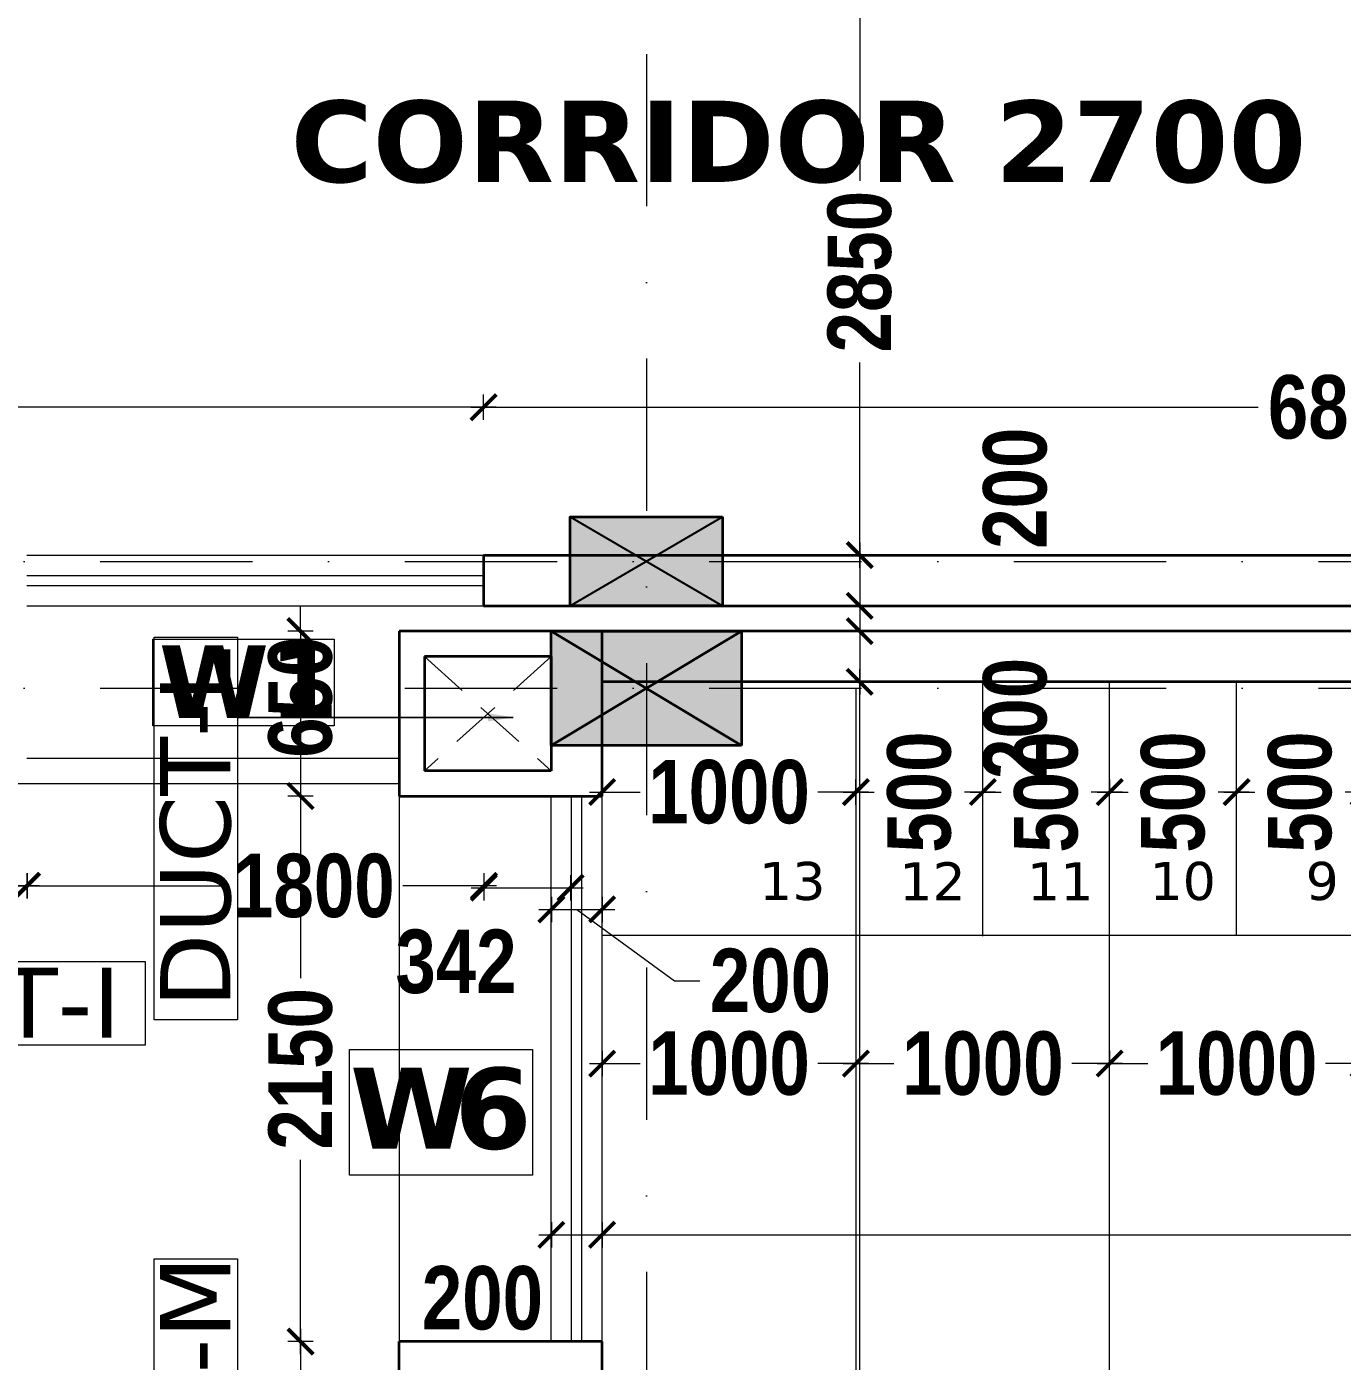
# Model space of a CAD drawing. Header units: millimetres. Extents: x -3092155 to 4513934, y -12317808 to 1850003.
# Drawn here: x -440957 to -435773, y -5687854 to -5682594 of the extents above; entities that cross this region are included whole.
import ezdxf

# ---------------------------------------------------------------- set-up
doc = ezdxf.new("R2010")
doc.units = ezdxf.units.MM
doc.header["$LTSCALE"] = 2
doc.header["$MEASUREMENT"] = 0
doc.header["$PDMODE"] = 34
doc.header["$PDSIZE"] = 500
doc.linetypes.add('DASHDOT', pattern=[1, 0.5, -0.25, 0, -0.25])
doc.linetypes.add('DASHED2', pattern=[0.375, 0.25, -0.125])
for name, color, linetype, lineweight in [('coloumn', 10, 'Continuous', 35), ('cornice', 12, 'Continuous', 25), ('D DIM', 250, 'Continuous', 9), ('DUCT', 37, 'Continuous', 35), ('expen. jt.', 130, 'Continuous', 35), ('glass', 5, 'Continuous', 15), ('GRID', 251, 'DASHDOT', 5), ('SILL', 74, 'Continuous', 9), ('Step', 251, 'Continuous', 9), ('TEXT', 7, 'Continuous', 13), ('VENTI', 162, 'Continuous', 5), ('W1', 162, 'Continuous', 5), ('W2', 162, 'Continuous', 5), ('W6', 162, 'Continuous', 5), ('WAll', 250, 'Continuous', 35)]:
    doc.layers.add(name, color=color, linetype=linetype, lineweight=lineweight)
doc.layers.add('DOT', color=7, linetype='DASHED2', lineweight=0, true_color=0x89067c)
doc.layers.add('duct text', color=7, linetype='Continuous', lineweight=5, true_color=0x30182a)
doc.styles.add('door', font='arial.ttf', dxfattribs={"height": 70})
doc.styles.add('INNER DIM', font='ARIALNB.TTF', dxfattribs={"height": 250})
doc.styles.add('style2', font='verdana.ttf')
doc.dimstyles.new('DOOR', dxfattribs={"dimtxt": 100, "dimasz": 100, "dimexe": 25, "dimexo": 50, "dimgap": 25, "dimtad": 0, "dimtih": 1, "dimtoh": 1, "dimdec": 0, "dimzin": 3, "dimdsep": 46, "dimtxsty": 'door', "dimblk": 'OBLIQUE', "dimcen": 200, "dimclrd": 256, "dimclre": 256, "dimclrt": 256, "dimadec": 0, "dimazin": 0, "dimtfac": 1, "dimtdec": 0, "dimtofl": 0, "dimtmove": 2, "dimatfit": 3, "dimfxl": 300, "dimfxlon": 1, "dimfrac": 1, "dimtolj": 1, "dimtzin": 0, "dimlwd": -1, "dimlwe": -1, "dimarcsym": 0})
doc.dimstyles.new('external final', dxfattribs={"dimscale": 0, "dimtxt": 250, "dimasz": 100, "dimexe": 50, "dimexo": 50, "dimgap": 50, "dimtad": 0, "dimdec": 0, "dimzin": 0, "dimdsep": 46, "dimtxsty": 'INNER DIM', "dimblk": 'ARCHTICK', "dimcen": 100, "dimdle": 50, "dimclrd": 256, "dimclre": 256, "dimclrt": 256, "dimadec": 0, "dimazin": 0, "dimtfac": 1, "dimtdec": 0, "dimtix": 1, "dimtmove": 1, "dimatfit": 3, "dimfxl": 50, "dimfxlon": 1, "dimtolj": 1, "dimtzin": 0, "dimlwd": -1, "dimlwe": -1, "dimarcsym": 1})
doc.dimstyles.new('INNER DIM', dxfattribs={"dimscale": 0, "dimtxt": 250, "dimasz": 100, "dimexe": 50, "dimexo": 50, "dimgap": 50, "dimtad": 0, "dimdec": 0, "dimzin": 0, "dimdsep": 46, "dimtxsty": 'INNER DIM', "dimblk": 'ARCHTICK', "dimcen": 100, "dimdle": 50, "dimclrd": 256, "dimclre": 256, "dimclrt": 256, "dimadec": 0, "dimazin": 0, "dimtfac": 1, "dimtdec": 0, "dimtix": 1, "dimtmove": 2, "dimatfit": 3, "dimfxl": 50, "dimfxlon": 1, "dimtolj": 1, "dimtzin": 0, "dimlwd": -1, "dimlwe": -1, "dimarcsym": 1})

# ---------------------------------------------------------------- blocks, each defined once
blk = doc.blocks.new('_ArchTick')
at = {"color": 0, "linetype": 'ByBlock', "const_width": 0.15}
blk.add_lwpolyline([(-0.5, -0.5), (0.5, 0.5)], dxfattribs=at)
blk = doc.blocks.new('*D139')
at = {"layer": 'D DIM', "ltscale": 100, "transparency": 16777216}
for p, q in [((-440955.1, -5685930.2), (-440955.1, -5686030.2)), ((-439155.1, -5685930.2), (-439155.1, -5686030.2)), ((-441005.1, -5685980.2), (-440175.5, -5685980.2)), ((-439105.1, -5685980.2), (-439475.1, -5685980.2))]:
    blk.add_line(p, q, dxfattribs=at)
at = {"layer": 'Defpoints', "color": 0, "lineweight": 50, "ltscale": 100, "transparency": 16777216}
for p in [(-439155.1, -5684876.2), (-440955.1, -5685476.2), (-439155.1, -5685980.2)]:
    blk.add_point(p, dxfattribs=at)
at = {"layer": 'D DIM', "ltscale": 100, "transparency": 16777216, "xscale": 100, "yscale": 100, "zscale": 100, "rotation": 180}
blk.add_blockref('_ArchTick', (-440955.1, -5685980.2), dxfattribs=at)
at = {"layer": 'D DIM', "ltscale": 100, "transparency": 16777216, "xscale": 100, "yscale": 100, "zscale": 100}
blk.add_blockref('_ArchTick', (-439155.1, -5685980.2), dxfattribs=at)
at = {"layer": 'D DIM', "ltscale": 100, "transparency": 16777216, "insert": (-439825.3, -5685980.2), "char_height": 250, "attachment_point": 5, "style": 'INNER DIM'}
blk.add_mtext('\\A1;1800', dxfattribs=at)
blk = doc.blocks.new('*D140')
at = {"layer": 'D DIM', "ltscale": 100, "transparency": 16777216}
for p, q in [((-439155.1, -5685937.3), (-439155.1, -5686037.3)), ((-438813.5, -5685937.3), (-438813.5, -5686037.3)), ((-439205.1, -5685987.3), (-438763.5, -5685987.3))]:
    blk.add_line(p, q, dxfattribs=at)
at = {"layer": 'Defpoints', "color": 0, "lineweight": 50, "ltscale": 100, "transparency": 16777216}
for p in [(-439155.1, -5684883.2), (-438813.5, -5684883.2), (-438813.5, -5685987.3)]:
    blk.add_point(p, dxfattribs=at)
at = {"layer": 'D DIM', "ltscale": 100, "transparency": 16777216, "xscale": 100, "yscale": 100, "zscale": 100, "rotation": 180}
blk.add_blockref('_ArchTick', (-439155.1, -5685987.3), dxfattribs=at)
at = {"layer": 'D DIM', "ltscale": 100, "transparency": 16777216, "xscale": 100, "yscale": 100, "zscale": 100}
blk.add_blockref('_ArchTick', (-438813.5, -5685987.3), dxfattribs=at)
at = {"layer": 'D DIM', "ltscale": 100, "transparency": 16777216, "insert": (-439265.2, -5686279.3), "char_height": 250, "attachment_point": 5, "style": 'INNER DIM'}
blk.add_mtext('\\A1;342', dxfattribs=at)
blk = doc.blocks.new('*D141')
at = {"layer": 'D DIM', "ltscale": 100, "transparency": 16777216}
for p, q in [((-439877.5, -5685576.2), (-439877.5, -5686343.3)), ((-439827.5, -5685626.2), (-439927.5, -5685626.2)), ((-439877.5, -5687826.2), (-439877.5, -5687059.2)), ((-439827.5, -5687776.2), (-439927.5, -5687776.2))]:
    blk.add_line(p, q, dxfattribs=at)
at = {"layer": 'Defpoints', "color": 0, "lineweight": 50, "ltscale": 100, "transparency": 16777216}
for p in [(-439488.5, -5685626.2), (-439877.5, -5687776.2), (-439488.9, -5687776.2)]:
    blk.add_point(p, dxfattribs=at)
at = {"layer": 'D DIM', "ltscale": 100, "transparency": 16777216, "xscale": 100, "yscale": 100, "zscale": 100}
for p, rotation in [((-439877.5, -5685626.2), 90), ((-439877.5, -5687776.2), 270)]:
    blk.add_blockref('_ArchTick', p, dxfattribs=dict(at, rotation=rotation))
at = {"layer": 'D DIM', "ltscale": 100, "transparency": 16777216, "insert": (-439877.5, -5686701.2), "char_height": 250, "attachment_point": 5, "rotation": 90, "style": 'INNER DIM'}
blk.add_mtext('\\A1;2150', dxfattribs=at)
blk = doc.blocks.new('*D677')
at = {"layer": 'D DIM', "ltscale": 100, "transparency": 16777216}
for p, q in [((-444881.8, -5684143.8), (-444881.8, -5684043.8)), ((-439156.3, -5684143.8), (-439156.3, -5684043.8)), ((-444931.8, -5684093.8), (-442376.9, -5684093.8)), ((-439106.3, -5684093.8), (-441661.2, -5684093.8))]:
    blk.add_line(p, q, dxfattribs=at)
at = {"layer": 'Defpoints', "color": 0, "lineweight": 50, "ltscale": 100, "transparency": 16777216}
for p in [(-439156.3, -5684093.8), (-444881.8, -5684676.2), (-439156.3, -5684676.2)]:
    blk.add_point(p, dxfattribs=at)
at = {"layer": 'D DIM', "ltscale": 100, "transparency": 16777216, "xscale": 100, "yscale": 100, "zscale": 100, "rotation": 180}
blk.add_blockref('_ArchTick', (-444881.8, -5684093.8), dxfattribs=at)
at = {"layer": 'D DIM', "ltscale": 100, "transparency": 16777216, "xscale": 100, "yscale": 100, "zscale": 100}
blk.add_blockref('_ArchTick', (-439156.3, -5684093.8), dxfattribs=at)
at = {"layer": 'D DIM', "ltscale": 100, "transparency": 16777216, "insert": (-442019, -5684093.8), "char_height": 250, "attachment_point": 5, "style": 'INNER DIM'}
blk.add_mtext('\\A1;5725', dxfattribs=at)
blk = doc.blocks.new('*D678')
at = {"layer": 'D DIM', "ltscale": 100, "transparency": 16777216}
for p, q in [((-439156.7, -5684143.8), (-439156.7, -5684043.8)), ((-432338.9, -5684143.8), (-432338.9, -5684043.8)), ((-439206.7, -5684093.8), (-436104, -5684093.8)), ((-432288.9, -5684093.8), (-435391.6, -5684093.8))]:
    blk.add_line(p, q, dxfattribs=at)
at = {"layer": 'Defpoints', "color": 0, "lineweight": 50, "ltscale": 100, "transparency": 16777216}
for p in [(-432338.9, -5684093.8), (-432338.9, -5684451.2), (-439156.7, -5684676.2)]:
    blk.add_point(p, dxfattribs=at)
at = {"layer": 'D DIM', "ltscale": 100, "transparency": 16777216, "xscale": 100, "yscale": 100, "zscale": 100, "rotation": 180}
blk.add_blockref('_ArchTick', (-439156.7, -5684093.8), dxfattribs=at)
at = {"layer": 'D DIM', "ltscale": 100, "transparency": 16777216, "xscale": 100, "yscale": 100, "zscale": 100}
blk.add_blockref('_ArchTick', (-432338.9, -5684093.8), dxfattribs=at)
at = {"layer": 'D DIM', "ltscale": 100, "transparency": 16777216, "insert": (-435747.8, -5684093.8), "char_height": 250, "attachment_point": 5, "style": 'INNER DIM'}
blk.add_mtext('\\A1;6818', dxfattribs=at)
blk = doc.blocks.new('*D212')
at = {"layer": 'D DIM', "ltscale": 100, "transparency": 16777216}
for p, q in [((-438889.3, -5687305.4), (-438889.3, -5687405.4)), ((-438689.3, -5687305.4), (-438689.3, -5687405.4)), ((-438939.3, -5687355.4), (-438639.3, -5687355.4))]:
    blk.add_line(p, q, dxfattribs=at)
at = {"layer": 'Defpoints', "color": 0, "lineweight": 50, "ltscale": 100, "transparency": 16777216}
for p in [(-438889.3, -5687157.6), (-438689.3, -5687157.6), (-438689.3, -5687355.4)]:
    blk.add_point(p, dxfattribs=at)
at = {"layer": 'D DIM', "ltscale": 100, "transparency": 16777216, "xscale": 100, "yscale": 100, "zscale": 100, "rotation": 180}
blk.add_blockref('_ArchTick', (-438889.3, -5687355.4), dxfattribs=at)
at = {"layer": 'D DIM', "ltscale": 100, "transparency": 16777216, "xscale": 100, "yscale": 100, "zscale": 100}
blk.add_blockref('_ArchTick', (-438689.3, -5687355.4), dxfattribs=at)
at = {"layer": 'D DIM', "ltscale": 100, "transparency": 16777216, "insert": (-439161, -5687605.2), "char_height": 250, "attachment_point": 5, "style": 'INNER DIM'}
blk.add_mtext('\\A1;200', dxfattribs=at)
blk = doc.blocks.new('*D213')
at = {"layer": 'D DIM', "ltscale": 100, "transparency": 16777216}
for p, q in [((-438689.3, -5687305.4), (-438689.3, -5687405.4)), ((-425768.9, -5687305.4), (-425768.9, -5687405.4)), ((-438739.3, -5687355.4), (-432659, -5687355.4)), ((-425718.9, -5687355.4), (-431799.2, -5687355.4))]:
    blk.add_line(p, q, dxfattribs=at)
at = {"layer": 'Defpoints', "color": 0, "lineweight": 50, "ltscale": 100, "transparency": 16777216}
for p in [(-438689.3, -5687157.6), (-425768.9, -5687157.6), (-425768.9, -5687355.4)]:
    blk.add_point(p, dxfattribs=at)
at = {"layer": 'D DIM', "ltscale": 100, "transparency": 16777216, "xscale": 100, "yscale": 100, "zscale": 100, "rotation": 180}
blk.add_blockref('_ArchTick', (-438689.3, -5687355.4), dxfattribs=at)
at = {"layer": 'D DIM', "ltscale": 100, "transparency": 16777216, "xscale": 100, "yscale": 100, "zscale": 100}
blk.add_blockref('_ArchTick', (-425768.9, -5687355.4), dxfattribs=at)
at = {"layer": 'D DIM', "ltscale": 100, "transparency": 16777216, "insert": (-432229.1, -5687355.4), "char_height": 250, "attachment_point": 5, "style": 'INNER DIM'}
blk.add_mtext('\\A1;12920', dxfattribs=at)
blk = doc.blocks.new('*D730')
at = {"layer": 'D DIM', "ltscale": 100, "transparency": 16777216}
for p, q in [((-438689.1, 360.6), (-438689.1, 460.6)), ((998.8, 360.6), (998.8, 460.6)), ((1048.8, 410.6), (-438739.1, 410.6))]:
    blk.add_line(p, q, dxfattribs=at)
at = {"layer": 'Defpoints', "color": 0, "lineweight": 50, "ltscale": 100, "transparency": 16777216}
for p in [(-438689.1, 410.6), (998.8, 0), (-438689.1, -5723126.2)]:
    blk.add_point(p, dxfattribs=at)
at = {"layer": 'D DIM', "ltscale": 100, "transparency": 16777216, "xscale": 100, "yscale": 100, "zscale": 100, "rotation": 180}
blk.add_blockref('_ArchTick', (-438689.1, 410.6), dxfattribs=at)
at = {"layer": 'D DIM', "ltscale": 100, "transparency": 16777216, "xscale": 100, "yscale": 100, "zscale": 100}
blk.add_blockref('_ArchTick', (998.8, 410.6), dxfattribs=at)
at = {"layer": 'D DIM', "ltscale": 100, "transparency": 16777216, "insert": (1326.5, 835.2), "char_height": 250, "attachment_point": 5, "style": 'INNER DIM'}
blk.add_mtext('\\A1;439688', dxfattribs=at)
blk = doc.blocks.new('*D276')
at = {"layer": 'D DIM', "ltscale": 100, "transparency": 16777216}
for p, q in [((-437674.4, -5681576.2), (-437674.4, -5681876.2)), ((-437724.4, -5681626.2), (-437624.4, -5681626.2)), ((-437674.4, -5681726.2), (-437279.1, -5681942.7)), ((-437724.4, -5681826.2), (-437624.4, -5681826.2)), ((-437279.1, -5681942.7), (-437279.1, -5682042.7))]:
    blk.add_line(p, q, dxfattribs=at)
at = {"layer": 'Defpoints', "color": 0, "lineweight": 50, "ltscale": 100, "transparency": 16777216}
for p in [(-438201.8, -5681626.2), (-438195.9, -5681826.2), (-437674.4, -5681826.2)]:
    blk.add_point(p, dxfattribs=at)
at = {"layer": 'D DIM', "ltscale": 100, "transparency": 16777216, "xscale": 100, "yscale": 100, "zscale": 100}
for p, rotation in [((-437674.4, -5681626.2), 90), ((-437674.4, -5681826.2), 270)]:
    blk.add_blockref('_ArchTick', p, dxfattribs=dict(at, rotation=rotation))
at = {"layer": 'D DIM', "ltscale": 100, "transparency": 16777216, "insert": (-437279.1, -5682321.1), "char_height": 250, "attachment_point": 5, "rotation": 90, "style": 'INNER DIM'}
blk.add_mtext('\\A1;200', dxfattribs=at)
blk = doc.blocks.new('*D277')
at = {"layer": 'D DIM', "ltscale": 100, "transparency": 16777216}
for p, q in [((-437674.4, -5681776.2), (-437674.4, -5683201.2)), ((-437724.4, -5681826.2), (-437624.4, -5681826.2)), ((-437674.4, -5684726.2), (-437674.4, -5683917.2)), ((-437724.4, -5684676.2), (-437624.4, -5684676.2))]:
    blk.add_line(p, q, dxfattribs=at)
at = {"layer": 'Defpoints', "color": 0, "lineweight": 50, "ltscale": 100, "transparency": 16777216}
for p in [(-438195.9, -5681826.2), (-438214.3, -5684676.2), (-437674.4, -5684676.2)]:
    blk.add_point(p, dxfattribs=at)
at = {"layer": 'D DIM', "ltscale": 100, "transparency": 16777216, "xscale": 100, "yscale": 100, "zscale": 100}
for p, rotation in [((-437674.4, -5681826.2), 90), ((-437674.4, -5684676.2), 270)]:
    blk.add_blockref('_ArchTick', p, dxfattribs=dict(at, rotation=rotation))
at = {"layer": 'D DIM', "ltscale": 100, "transparency": 16777216, "insert": (-437674.4, -5683559.2), "char_height": 250, "attachment_point": 5, "rotation": 90, "style": 'INNER DIM'}
blk.add_mtext('\\A1;2850', dxfattribs=at)
blk = doc.blocks.new('*D278')
at = {"layer": 'D DIM', "ltscale": 100, "transparency": 16777216}
for p, q in [((-437674.4, -5684626.2), (-437674.4, -5684926.2)), ((-437724.4, -5684676.2), (-437624.4, -5684676.2)), ((-437724.4, -5684876.2), (-437624.4, -5684876.2))]:
    blk.add_line(p, q, dxfattribs=at)
at = {"layer": 'Defpoints', "color": 0, "lineweight": 50, "ltscale": 100, "transparency": 16777216}
for p in [(-438214.3, -5684676.2), (-438214.3, -5684876.2), (-437674.4, -5684876.2)]:
    blk.add_point(p, dxfattribs=at)
at = {"layer": 'D DIM', "ltscale": 100, "transparency": 16777216, "xscale": 100, "yscale": 100, "zscale": 100}
for p, rotation in [((-437674.4, -5684676.2), 90), ((-437674.4, -5684876.2), 270)]:
    blk.add_blockref('_ArchTick', p, dxfattribs=dict(at, rotation=rotation))
at = {"layer": 'D DIM', "ltscale": 100, "transparency": 16777216, "insert": (-437061.5, -5684412.7), "char_height": 250, "attachment_point": 5, "rotation": 90, "style": 'INNER DIM'}
blk.add_mtext('\\A1;200', dxfattribs=at)
blk = doc.blocks.new('*D279')
at = {"layer": 'D DIM', "ltscale": 100, "transparency": 16777216}
for p, q in [((-437674.4, -5684926.2), (-437674.4, -5685226.2)), ((-437724.4, -5684976.2), (-437624.4, -5684976.2)), ((-437724.4, -5685176.2), (-437624.4, -5685176.2))]:
    blk.add_line(p, q, dxfattribs=at)
at = {"layer": 'Defpoints', "color": 0, "lineweight": 50, "ltscale": 100, "transparency": 16777216}
for p in [(-438139.3, -5684976.2), (-438139.3, -5685176.2), (-437674.4, -5685176.2)]:
    blk.add_point(p, dxfattribs=at)
at = {"layer": 'D DIM', "ltscale": 100, "transparency": 16777216, "xscale": 100, "yscale": 100, "zscale": 100}
for p, rotation in [((-437674.4, -5684976.2), 90), ((-437674.4, -5685176.2), 270)]:
    blk.add_blockref('_ArchTick', p, dxfattribs=dict(at, rotation=rotation))
at = {"layer": 'D DIM', "ltscale": 100, "transparency": 16777216, "insert": (-437061.5, -5685320.1), "char_height": 250, "attachment_point": 5, "rotation": 90, "style": 'INNER DIM'}
blk.add_mtext('\\A1;200', dxfattribs=at)
blk = doc.blocks.new('*D748')
at = {"layer": 'D DIM', "ltscale": 100, "transparency": 16777216}
for p, q in [((-437674.8, -5685126.2), (-437674.8, -5690771.4)), ((-437724.8, -5685176.2), (-437624.8, -5685176.2)), ((-437674.8, -5697276.2), (-437674.8, -5691631.1)), ((-437724.8, -5697226.2), (-437624.8, -5697226.2))]:
    blk.add_line(p, q, dxfattribs=at)
at = {"layer": 'Defpoints', "color": 0, "lineweight": 50, "ltscale": 100, "transparency": 16777216}
for p in [(-438139.3, -5685176.2), (-437963.8, -5697226.2), (-437674.8, -5697226.2)]:
    blk.add_point(p, dxfattribs=at)
at = {"layer": 'D DIM', "ltscale": 100, "transparency": 16777216, "xscale": 100, "yscale": 100, "zscale": 100}
for p, rotation in [((-437674.8, -5685176.2), 90), ((-437674.8, -5697226.2), 270)]:
    blk.add_blockref('_ArchTick', p, dxfattribs=dict(at, rotation=rotation))
at = {"layer": 'D DIM', "ltscale": 100, "transparency": 16777216, "insert": (-437674.8, -5691201.2), "char_height": 250, "attachment_point": 5, "rotation": 90, "style": 'INNER DIM'}
blk.add_mtext('\\A1;12050', dxfattribs=at)
blk = doc.blocks.new('*D837')
at = {"layer": 'D DIM', "ltscale": 100, "transparency": 16777216}
for p, q in [((-442156.8, -5685930.2), (-442156.8, -5686030.2)), ((-440956.8, -5685930.2), (-440956.8, -5686030.2)), ((-442206.8, -5685980.2), (-441907, -5685980.2)), ((-440906.8, -5685980.2), (-441206.6, -5685980.2))]:
    blk.add_line(p, q, dxfattribs=at)
at = {"layer": 'Defpoints', "color": 0, "lineweight": 50, "ltscale": 100, "transparency": 16777216}
for p in [(-442156.8, -5685476.2), (-440956.8, -5685476.2), (-440956.8, -5685980.2)]:
    blk.add_point(p, dxfattribs=at)
at = {"layer": 'D DIM', "ltscale": 100, "transparency": 16777216, "xscale": 100, "yscale": 100, "zscale": 100, "rotation": 180}
blk.add_blockref('_ArchTick', (-442156.8, -5685980.2), dxfattribs=at)
at = {"layer": 'D DIM', "ltscale": 100, "transparency": 16777216, "xscale": 100, "yscale": 100, "zscale": 100}
blk.add_blockref('_ArchTick', (-440956.8, -5685980.2), dxfattribs=at)
at = {"layer": 'D DIM', "ltscale": 100, "transparency": 16777216, "insert": (-441556.8, -5685980.2), "char_height": 250, "attachment_point": 5, "style": 'INNER DIM'}
blk.add_mtext('\\A1;1200', dxfattribs=at)
blk = doc.blocks.new('*D838')
at = {"layer": 'D DIM', "ltscale": 100, "transparency": 16777216}
for p, q in [((-439877.9, -5684976.2), (-439877.9, -5684876.2)), ((-439827.9, -5684976.2), (-439927.9, -5684976.2)), ((-439877.9, -5684976.2), (-439877.9, -5685626.2)), ((-439827.9, -5685626.2), (-439927.9, -5685626.2)), ((-439877.9, -5685626.2), (-439877.9, -5685726.2))]:
    blk.add_line(p, q, dxfattribs=at)
at = {"layer": 'Defpoints', "color": 0, "lineweight": 50, "ltscale": 100, "transparency": 16777216}
for p in [(-439489.7, -5684976.2), (-439877.9, -5685626.2), (-439489.7, -5685626.2)]:
    blk.add_point(p, dxfattribs=at)
at = {"layer": 'D DIM', "ltscale": 100, "transparency": 16777216, "xscale": 100, "yscale": 100, "zscale": 100}
for p, rotation in [((-439877.9, -5684976.2), 270), ((-439877.9, -5685626.2), 90)]:
    blk.add_blockref('_ArchTick', p, dxfattribs=dict(at, rotation=rotation))
at = {"layer": 'D DIM', "ltscale": 100, "transparency": 16777216, "insert": (-439877.9, -5685236.3), "char_height": 250, "attachment_point": 5, "rotation": 90, "style": 'INNER DIM'}
blk.add_mtext('\\A1;650', dxfattribs=at)
blk = doc.blocks.new('*D839')
at = {"layer": 'D DIM', "ltscale": 100, "transparency": 16777216}
for p, q in [((-439877.9, -5687726.2), (-439877.9, -5687925.2)), ((-439827.9, -5687776.2), (-439927.9, -5687776.2)), ((-439877.9, -5688676.2), (-439877.9, -5688477.3)), ((-439827.9, -5688626.2), (-439927.9, -5688626.2))]:
    blk.add_line(p, q, dxfattribs=at)
at = {"layer": 'Defpoints', "color": 0, "lineweight": 50, "ltscale": 100, "transparency": 16777216}
for p in [(-439489.7, -5687776.2), (-439877.9, -5688626.2), (-439489.7, -5688626.2)]:
    blk.add_point(p, dxfattribs=at)
at = {"layer": 'D DIM', "ltscale": 100, "transparency": 16777216, "xscale": 100, "yscale": 100, "zscale": 100}
for p, rotation in [((-439877.9, -5687776.2), 90), ((-439877.9, -5688626.2), 270)]:
    blk.add_blockref('_ArchTick', p, dxfattribs=dict(at, rotation=rotation))
at = {"layer": 'D DIM', "ltscale": 100, "transparency": 16777216, "insert": (-439877.9, -5688201.2), "char_height": 250, "attachment_point": 5, "rotation": 90, "style": 'INNER DIM'}
blk.add_mtext('\\A1;850', dxfattribs=at)
blk = doc.blocks.new('*D407')
at = {"layer": 'D DIM', "ltscale": 100, "transparency": 16777216}
for p, q in [((-438889.3, -5686022.9), (-438889.3, -5686122.9)), ((-438689.3, -5686022.9), (-438689.3, -5686122.9)), ((-438939.3, -5686072.9), (-438639.3, -5686072.9)), ((-438789.3, -5686072.9), (-438404.5, -5686354.3)), ((-438404.5, -5686354.3), (-438304.5, -5686354.3))]:
    blk.add_line(p, q, dxfattribs=at)
at = {"layer": 'Defpoints', "color": 0, "lineweight": 50, "ltscale": 100, "transparency": 16777216}
for p in [(-438889.3, -5685626.2), (-438689.3, -5685626.2), (-438689.3, -5686072.9)]:
    blk.add_point(p, dxfattribs=at)
at = {"layer": 'D DIM', "ltscale": 100, "transparency": 16777216, "xscale": 100, "yscale": 100, "zscale": 100, "rotation": 180}
blk.add_blockref('_ArchTick', (-438889.3, -5686072.9), dxfattribs=at)
at = {"layer": 'D DIM', "ltscale": 100, "transparency": 16777216, "xscale": 100, "yscale": 100, "zscale": 100}
blk.add_blockref('_ArchTick', (-438689.3, -5686072.9), dxfattribs=at)
at = {"layer": 'D DIM', "ltscale": 100, "transparency": 16777216, "insert": (-438026.1, -5686354.3), "char_height": 250, "attachment_point": 5, "style": 'INNER DIM'}
blk.add_mtext('\\A1;200', dxfattribs=at)
blk = doc.blocks.new('*D452')
at = {"layer": 'D DIM', "ltscale": 100, "transparency": 16777216}
for p, q in [((-438689.3, -5686630.4), (-438689.3, -5686730.4)), ((-437689.3, -5686630.4), (-437689.3, -5686730.4)), ((-438739.3, -5686680.4), (-438539.5, -5686680.4)), ((-437639.3, -5686680.4), (-437839.1, -5686680.4))]:
    blk.add_line(p, q, dxfattribs=at)
at = {"layer": 'Defpoints', "color": 0, "lineweight": 50, "ltscale": 100, "transparency": 16777216}
for p in [(-438689.3, -5686356.4), (-437689.3, -5686356.4), (-437689.3, -5686680.4)]:
    blk.add_point(p, dxfattribs=at)
at = {"layer": 'D DIM', "ltscale": 100, "transparency": 16777216, "xscale": 100, "yscale": 100, "zscale": 100, "rotation": 180}
blk.add_blockref('_ArchTick', (-438689.3, -5686680.4), dxfattribs=at)
at = {"layer": 'D DIM', "ltscale": 100, "transparency": 16777216, "xscale": 100, "yscale": 100, "zscale": 100}
blk.add_blockref('_ArchTick', (-437689.3, -5686680.4), dxfattribs=at)
at = {"layer": 'D DIM', "ltscale": 100, "transparency": 16777216, "insert": (-438189.3, -5686680.4), "char_height": 250, "attachment_point": 5, "style": 'INNER DIM'}
blk.add_mtext('\\A1;1000', dxfattribs=at)
blk = doc.blocks.new('*D453')
at = {"layer": 'D DIM', "ltscale": 100, "transparency": 16777216}
for p, q in [((-437689.3, -5686630.4), (-437689.3, -5686730.4)), ((-436689.3, -5686680.4), (-436689.3, -5686630.4)), ((-437739.3, -5686680.4), (-437539.5, -5686680.4)), ((-436639.3, -5686680.4), (-436839.1, -5686680.4))]:
    blk.add_line(p, q, dxfattribs=at)
at = {"layer": 'Defpoints', "color": 0, "lineweight": 50, "ltscale": 100, "transparency": 16777216}
for p in [(-437689.3, -5686356.4), (-436689.3, -5686680.4), (-436689.3, -5686680.4)]:
    blk.add_point(p, dxfattribs=at)
at = {"layer": 'D DIM', "ltscale": 100, "transparency": 16777216, "xscale": 100, "yscale": 100, "zscale": 100, "rotation": 180}
blk.add_blockref('_ArchTick', (-437689.3, -5686680.4), dxfattribs=at)
at = {"layer": 'D DIM', "ltscale": 100, "transparency": 16777216, "xscale": 100, "yscale": 100, "zscale": 100}
blk.add_blockref('_ArchTick', (-436689.3, -5686680.4), dxfattribs=at)
at = {"layer": 'D DIM', "ltscale": 100, "transparency": 16777216, "insert": (-437189.3, -5686680.4), "char_height": 250, "attachment_point": 5, "style": 'INNER DIM'}
blk.add_mtext('\\A1;1000', dxfattribs=at)
blk = doc.blocks.new('*D454')
at = {"layer": 'D DIM', "ltscale": 100, "transparency": 16777216}
for p, q in [((-436689.3, -5686680.4), (-436689.3, -5686630.4)), ((-435689.3, -5686680.4), (-435689.3, -5686630.4)), ((-436739.3, -5686680.4), (-436539.5, -5686680.4)), ((-435639.3, -5686680.4), (-435839.1, -5686680.4))]:
    blk.add_line(p, q, dxfattribs=at)
at = {"layer": 'Defpoints', "color": 0, "lineweight": 50, "ltscale": 100, "transparency": 16777216}
for p in [(-436689.3, -5686680.4), (-435689.3, -5686680.4), (-435689.3, -5686680.4)]:
    blk.add_point(p, dxfattribs=at)
at = {"layer": 'D DIM', "ltscale": 100, "transparency": 16777216, "xscale": 100, "yscale": 100, "zscale": 100, "rotation": 180}
blk.add_blockref('_ArchTick', (-436689.3, -5686680.4), dxfattribs=at)
at = {"layer": 'D DIM', "ltscale": 100, "transparency": 16777216, "xscale": 100, "yscale": 100, "zscale": 100}
blk.add_blockref('_ArchTick', (-435689.3, -5686680.4), dxfattribs=at)
at = {"layer": 'D DIM', "ltscale": 100, "transparency": 16777216, "insert": (-436189.3, -5686680.4), "char_height": 250, "attachment_point": 5, "style": 'INNER DIM'}
blk.add_mtext('\\A1;1000', dxfattribs=at)
blk = doc.blocks.new('*D459')
at = {"layer": 'D DIM', "ltscale": 100, "transparency": 16777216}
for p, q in [((-438689.3, -5685660.4), (-438689.3, -5685560.4)), ((-437689.3, -5685660.4), (-437689.3, -5685560.4)), ((-438739.3, -5685610.4), (-438539.5, -5685610.4)), ((-437639.3, -5685610.4), (-437839.1, -5685610.4))]:
    blk.add_line(p, q, dxfattribs=at)
at = {"layer": 'Defpoints', "color": 0, "lineweight": 50, "ltscale": 100, "transparency": 16777216}
for p in [(-437689.3, -5685610.4), (-438689.3, -5685719.9), (-437689.3, -5685719.9)]:
    blk.add_point(p, dxfattribs=at)
at = {"layer": 'D DIM', "ltscale": 100, "transparency": 16777216, "xscale": 100, "yscale": 100, "zscale": 100, "rotation": 180}
blk.add_blockref('_ArchTick', (-438689.3, -5685610.4), dxfattribs=at)
at = {"layer": 'D DIM', "ltscale": 100, "transparency": 16777216, "xscale": 100, "yscale": 100, "zscale": 100}
blk.add_blockref('_ArchTick', (-437689.3, -5685610.4), dxfattribs=at)
at = {"layer": 'D DIM', "ltscale": 100, "transparency": 16777216, "insert": (-438189.3, -5685610.4), "char_height": 250, "attachment_point": 5, "style": 'INNER DIM'}
blk.add_mtext('\\A1;1000', dxfattribs=at)
blk = doc.blocks.new('*D460')
at = {"layer": 'D DIM', "ltscale": 100, "transparency": 16777216}
for p, q in [((-437689.3, -5685660.4), (-437689.3, -5685560.4)), ((-437189.3, -5685610.4), (-437189.3, -5685560.4)), ((-437739.3, -5685610.4), (-437616.9, -5685610.4)), ((-437139.3, -5685610.4), (-437261.7, -5685610.4))]:
    blk.add_line(p, q, dxfattribs=at)
at = {"layer": 'Defpoints', "color": 0, "lineweight": 50, "ltscale": 100, "transparency": 16777216}
for p in [(-437189.3, -5685610.4), (-437189.3, -5685610.4), (-437689.3, -5685719.9)]:
    blk.add_point(p, dxfattribs=at)
at = {"layer": 'D DIM', "ltscale": 100, "transparency": 16777216, "xscale": 100, "yscale": 100, "zscale": 100, "rotation": 180}
blk.add_blockref('_ArchTick', (-437689.3, -5685610.4), dxfattribs=at)
at = {"layer": 'D DIM', "ltscale": 100, "transparency": 16777216, "xscale": 100, "yscale": 100, "zscale": 100}
blk.add_blockref('_ArchTick', (-437189.3, -5685610.4), dxfattribs=at)
at = {"layer": 'D DIM', "ltscale": 100, "transparency": 16777216, "insert": (-437439.3, -5685610.4), "char_height": 250, "attachment_point": 5, "rotation": 90, "style": 'INNER DIM'}
blk.add_mtext('\\A1;500', dxfattribs=at)
blk = doc.blocks.new('*D461')
at = {"layer": 'D DIM', "ltscale": 100, "transparency": 16777216}
for p, q in [((-437189.3, -5685610.4), (-437189.3, -5685560.4)), ((-436689.3, -5685610.4), (-436689.3, -5685560.4)), ((-437239.3, -5685610.4), (-437116.9, -5685610.4)), ((-436639.3, -5685610.4), (-436761.7, -5685610.4))]:
    blk.add_line(p, q, dxfattribs=at)
at = {"layer": 'Defpoints', "color": 0, "lineweight": 50, "ltscale": 100, "transparency": 16777216}
for p in [(-437189.3, -5685610.4), (-436689.3, -5685610.4), (-436689.3, -5685610.4)]:
    blk.add_point(p, dxfattribs=at)
at = {"layer": 'D DIM', "ltscale": 100, "transparency": 16777216, "xscale": 100, "yscale": 100, "zscale": 100, "rotation": 180}
blk.add_blockref('_ArchTick', (-437189.3, -5685610.4), dxfattribs=at)
at = {"layer": 'D DIM', "ltscale": 100, "transparency": 16777216, "xscale": 100, "yscale": 100, "zscale": 100}
blk.add_blockref('_ArchTick', (-436689.3, -5685610.4), dxfattribs=at)
at = {"layer": 'D DIM', "ltscale": 100, "transparency": 16777216, "insert": (-436939.3, -5685610.4), "char_height": 250, "attachment_point": 5, "rotation": 90, "style": 'INNER DIM'}
blk.add_mtext('\\A1;500', dxfattribs=at)
blk = doc.blocks.new('*D462')
at = {"layer": 'D DIM', "ltscale": 100, "transparency": 16777216}
for p, q in [((-436689.3, -5685610.4), (-436689.3, -5685560.4)), ((-436189.3, -5685610.4), (-436189.3, -5685560.4)), ((-436739.3, -5685610.4), (-436616.9, -5685610.4)), ((-436139.3, -5685610.4), (-436261.7, -5685610.4))]:
    blk.add_line(p, q, dxfattribs=at)
at = {"layer": 'Defpoints', "color": 0, "lineweight": 50, "ltscale": 100, "transparency": 16777216}
for p in [(-436689.3, -5685610.4), (-436189.3, -5685610.4), (-436189.3, -5685610.4)]:
    blk.add_point(p, dxfattribs=at)
at = {"layer": 'D DIM', "ltscale": 100, "transparency": 16777216, "xscale": 100, "yscale": 100, "zscale": 100, "rotation": 180}
blk.add_blockref('_ArchTick', (-436689.3, -5685610.4), dxfattribs=at)
at = {"layer": 'D DIM', "ltscale": 100, "transparency": 16777216, "xscale": 100, "yscale": 100, "zscale": 100}
blk.add_blockref('_ArchTick', (-436189.3, -5685610.4), dxfattribs=at)
at = {"layer": 'D DIM', "ltscale": 100, "transparency": 16777216, "insert": (-436439.3, -5685610.4), "char_height": 250, "attachment_point": 5, "rotation": 90, "style": 'INNER DIM'}
blk.add_mtext('\\A1;500', dxfattribs=at)
blk = doc.blocks.new('*D463')
at = {"layer": 'D DIM', "ltscale": 100, "transparency": 16777216}
for p, q in [((-436189.3, -5685610.4), (-436189.3, -5685560.4)), ((-435689.3, -5685610.4), (-435689.3, -5685560.4)), ((-436239.3, -5685610.4), (-436116.9, -5685610.4)), ((-435639.3, -5685610.4), (-435761.7, -5685610.4))]:
    blk.add_line(p, q, dxfattribs=at)
at = {"layer": 'Defpoints', "color": 0, "lineweight": 50, "ltscale": 100, "transparency": 16777216}
for p in [(-436189.3, -5685610.4), (-435689.3, -5685610.4), (-435689.3, -5685610.4)]:
    blk.add_point(p, dxfattribs=at)
at = {"layer": 'D DIM', "ltscale": 100, "transparency": 16777216, "xscale": 100, "yscale": 100, "zscale": 100, "rotation": 180}
blk.add_blockref('_ArchTick', (-436189.3, -5685610.4), dxfattribs=at)
at = {"layer": 'D DIM', "ltscale": 100, "transparency": 16777216, "xscale": 100, "yscale": 100, "zscale": 100}
blk.add_blockref('_ArchTick', (-435689.3, -5685610.4), dxfattribs=at)
at = {"layer": 'D DIM', "ltscale": 100, "transparency": 16777216, "insert": (-435939.3, -5685610.4), "char_height": 250, "attachment_point": 5, "rotation": 90, "style": 'INNER DIM'}
blk.add_mtext('\\A1;500', dxfattribs=at)
blk = doc.blocks.new('F.F')
at = {"layer": 'coloumn', "ltscale": 100}
for points in [[(-210835.3, -5837856.2), (-210835.3, -5838206.2), (-211435.3, -5838206.2), (-211435.3, -5837856.2)], [(-210760.3, -5838756.2), (-210760.3, -5838306.2), (-211510.3, -5838306.2), (-211510.3, -5838756.2)]]:
    blk.add_hatch(color=256, dxfattribs=at).paths.add_polyline_path(points)
at = {"layer": 'coloumn', "lineweight": 25, "ltscale": 100}
for p, q in [((-211435.3, -5838206.2), (-210835.3, -5837856.2)), ((-211435.3, -5837856.2), (-210835.3, -5838206.2))]:
    blk.add_line(p, q, dxfattribs=at)
at = {"layer": 'coloumn', "ltscale": 100}
for p, q in [((-211510.3, -5838756.2), (-211510.3, -5838306.2)), ((-211510.3, -5838306.2), (-210760.3, -5838306.2)), ((-210760.3, -5838306.2), (-210760.3, -5838756.2)), ((-210760.3, -5838756.2), (-211510.3, -5838756.2))]:
    blk.add_line(p, q, dxfattribs=at)
blk.add_lwpolyline([(-210835.3, -5837856.2), (-210835.3, -5838206.2), (-211435.3, -5838206.2), (-211435.3, -5837856.2)], close=True, dxfattribs=at)
blk.add_lwpolyline([(-210760.3, -5838756.2), (-211510.3, -5838306.2), (-210760.3, -5838306.2), (-211510.3, -5838756.2)], dxfattribs=at)
blk = doc.blocks.new('GHYJHJH')
at = {"layer": 'Step', "ltscale": 100}
for p, q in [((-247304.3, -5651968.8), (-247304.3, -5650967.9)), ((-246304.3, -5651967.9), (-246304.3, -5650967.1))]:
    blk.add_line(p, q, dxfattribs=at)
at = {"layer": 'Step', "ltscale": 15000}
for p, q in [((-246804.3, -5662016.3), (-246804.3, -5650967.1)), ((-247804.3, -5650992.1), (-247804.3, -5662016.3)), ((-241804.3, -5651967.1), (-248804.3, -5651967.1))]:
    blk.add_line(p, q, dxfattribs=at)
blk = doc.blocks.new('_Oblique')
at = {"color": 0, "linetype": 'ByBlock', "lineweight": -2}
blk.add_line((-0.5, -0.5), (0.5, 0.5), dxfattribs=at)
blk = doc.blocks.new('6yuj6kit')
at = {"layer": 'duct text', "ltscale": 0.1}
for points in [[(-151782.1, -5615095.5), (-151782.1, -5613587.2), (-151453, -5613587.2), (-151453, -5615095.5)], [(-153326.3, -5614865.4), (-151817.9, -5614865.4), (-151817.9, -5615194.6), (-153326.3, -5615194.6)], [(-151782.1, -5617545.8), (-151782.1, -5616037.4), (-151453, -5616037.4), (-151453, -5617545.8)]]:
    blk.add_lwpolyline(points, close=True, dxfattribs=at)
at = {"layer": 'duct text', "ltscale": 0.1, "char_height": 276.639, "width": 1547.237, "attachment_point": 5, "rotation": 90, "style": 'style2'}
for s, insert in [('\\pxt11;DUCT-L', (-151617.4, -5614340)), ('\\pxt11;DUCT-M', (-151617.4, -5616790.2))]:
    blk.add_mtext(s, dxfattribs=dict(at, insert=insert))
at = {"layer": 'duct text', "ltscale": 0.1, "insert": (-152570.7, -5615030.1), "char_height": 276.639, "width": 1547.237, "attachment_point": 5, "style": 'style2'}
blk.add_mtext('\\pxt11;DUCT-I', dxfattribs=at)
at = {"layer": 'duct text', "ltscale": 0.1}
blk.add_leader([(-150366.8, -5613903.2), (-151453, -5613903.2), (-150366.8, -5613903.2)], dimstyle='DOOR', dxfattribs=at)

msp = doc.modelspace()

# ---------------------------------------------------------------- linework, layer by layer
at = {"layer": 'DOT', "ltscale": 400}
for p, q in [((-438889.7, -5685076.2), (-439389.7, -5685526.2)), ((-439389.7, -5685076.2), (-438889.7, -5685526.2))]:
    msp.add_line(p, q, dxfattribs=at)
at = {"layer": 'DUCT', "ltscale": 100}
for p, q in [((-439156.7, -5684676.2), (-439156.7, -5684876.2)), ((-439156.7, -5684676.2), (-438678.7, -5684676.2)), ((-439156.7, -5684876.2), (-438678.7, -5684876.2)), ((-439489.7, -5684976.2), (-439489.7, -5685626.2)), ((-438689.7, -5684976.2), (-439489.7, -5684976.2)), ((-438689.7, -5685626.2), (-438689.7, -5684976.2)), ((-439389.7, -5685076.2), (-439389.7, -5685526.2)), ((-438889.7, -5685076.2), (-439389.7, -5685076.2)), ((-438889.7, -5685076.2), (-438889.7, -5685526.2)), ((-438889.7, -5685526.2), (-439389.7, -5685526.2)), ((-439489.7, -5685626.2), (-438689.7, -5685626.2)), ((-439489.7, -5688626.2), (-439489.7, -5687776.2)), ((-438889.7, -5687776.2), (-439489.7, -5687776.2)), ((-438689.7, -5687776.2), (-438889.7, -5687776.2)), ((-438689.7, -5688626.2), (-438689.7, -5687776.2))]:
    msp.add_line(p, q, dxfattribs=at)
at = {"layer": 'expen. jt.', "ltscale": 100}
for p, q in [((-438913.8, -5684876.2), (-393983.8, -5684876.2)), ((-438889.7, -5684876.2), (-393716.8, -5684876.2)), ((-393983.8, -5684976.2), (-438913.8, -5684976.2)), ((-393959.7, -5684976.2), (-438889.7, -5684976.2))]:
    msp.add_line(p, q, dxfattribs=at)
at = {"layer": 'glass', "ltscale": 100}
for p, q in [((-440956.7, -5684756.2), (-439156.7, -5684756.2)), ((-440956.7, -5684796.2), (-439156.7, -5684796.2)), ((-438809.7, -5687776.2), (-438809.7, -5685626.2)), ((-438769.7, -5687776.2), (-438769.7, -5685626.2))]:
    msp.add_line(p, q, dxfattribs=at)
at = {"layer": 'GRID', "color": 5, "ltscale": 600}
msp.add_line((-438514.7, -5657499.4), (-438514.7, -5742293.2), dxfattribs=at)
at = {"layer": 'GRID', "color": 6, "ltscale": 600}
for p, q in [((-461068.9, -5684701.2), (-366441.5, -5684701.2)), ((-461068.9, -5685201.2), (-366441.5, -5685201.2))]:
    msp.add_line(p, q, dxfattribs=at)
at = {"layer": 'SILL', "ltscale": 100}
for p, q in [((-440956.7, -5684676.2), (-439156.7, -5684676.2)), ((-440956.7, -5684876.2), (-439156.7, -5684876.2)), ((-440956.8, -5685476.2), (-439489.7, -5685476.2)), ((-441106.8, -5685576.2), (-439489.7, -5685576.2)), ((-439489.3, -5685626.2), (-439489.3, -5687776.2)), ((-438889.7, -5687776.2), (-438889.7, -5685626.2)), ((-438689.7, -5687776.2), (-438689.7, -5685626.2))]:
    msp.add_line(p, q, dxfattribs=at)
at = {"layer": 'VENTI', "ltscale": 100}
msp.add_lwpolyline([(-440459.8, -5685007.4), (-439744.9, -5685007.4), (-439744.9, -5685349.2), (-440459.8, -5685349.2)], close=True, dxfattribs=at)
at = {"layer": 'W2', "lineweight": 15, "ltscale": 0.1}
for p, q in [((-439684.5, -5686625.5), (-438963.9, -5686625.5)), ((-439684.5, -5687119.6), (-439684.5, -5686625.5)), ((-438963.9, -5686625.5), (-438963.9, -5687119.6)), ((-438963.9, -5687119.6), (-439684.5, -5687119.6))]:
    msp.add_line(p, q, dxfattribs=at)
at = {"layer": 'WAll', "ltscale": 100}
for p, q in [((-439156.7, -5684676.2), (-432339.3, -5684676.2)), ((-439156.7, -5684876.2), (-426319.3, -5684876.2)), ((-438863.8, -5684876.2), (-426319.3, -5684876.2)), ((-425569.3, -5684976.2), (-438889.3, -5684976.2)), ((-425769.3, -5685176.2), (-438689.3, -5685176.2))]:
    msp.add_line(p, q, dxfattribs=at)

# ---------------------------------------------------------------- block references
at = {"layer": 'coloumn'}
msp.add_blockref('F.F', (-227379.8, 153330), dxfattribs=at)
at = {"layer": 'cornice', "color": 3, "lineweight": 50}
msp.add_blockref('6yuj6kit', (-288672.7, -71412.7), dxfattribs=at)
at = {"layer": 'D DIM'}
msp.add_blockref('GHYJHJH', (-189885.4, -34209.1), dxfattribs=at)

# ---------------------------------------------------------------- texts
at = {"layer": 'TEXT', "ltscale": 0.1, "attachment_point": 5, "style": 'style2'}
for s, insert, char_height in [('{\\fVerdana|b1|i0|c0|p34;\\H1.2857x;CORRIDOR 2700 MM WD.\\H0.77778x;  }', (-436813.6, -5683048.7), 250), ('13', (-437940.1, -5685962), 150), ('12', (-437387.6, -5685962), 150), ('11', (-436884.1, -5685962), 150), ('10', (-436401.8, -5685962), 150), ('9', (-435851.9, -5685962), 150)]:
    msp.add_mtext(s, dxfattribs=dict(at, insert=insert, char_height=char_height))
at = {"layer": 'W1', "ltscale": 100, "insert": (-440436, -5685031.6), "char_height": 287, "width": 641.269, "attachment_point": 1, "style": 'style2'}
msp.add_mtext('{\\fVerdana|b1|i0|c0|p34;W1}', dxfattribs=at)
at = {"layer": 'W6', "ltscale": 100, "insert": (-439683.3, -5686696.1), "char_height": 320, "width": 715.003, "attachment_point": 1, "style": 'style2'}
msp.add_mtext('{\\fVerdana|b1|i0|c0|p34;\\T0.8;W6}', dxfattribs=at)

# ---------------------------------------------------------------- dimensions: what is measured, and where the dimension line sits
at = {"layer": 'D DIM', "ltscale": 100}
for base, p1, p2, dimstyle, override, picture, middle in [((-438689.1, 410.6), (998.8, 0), (-438689.1, -5723126.2), 'INNER DIM', {"dimscale": 1}, '*D730', (1326.5, 835.2)), ((-438689.3, -5686072.9), (-438889.3, -5685626.2), (-438689.3, -5685626.2), 'external final', {"dimscale": 1, "dimtmove": 1}, '*D407', (-438254.5, -5686354.3)), ((-438689.3, -5687355.4), (-438889.3, -5687157.6), (-438689.3, -5687157.6), 'INNER DIM', {"dimscale": 1}, '*D212', (-439161, -5687605.2))]:
    dim = msp.add_linear_dim(base=base, p1=p1, p2=p2, dimstyle=dimstyle, override=override, dxfattribs=at)
    dim.commit()
    dim.dimension.update_dxf_attribs({"geometry": picture, "text_midpoint": middle, "dimtype": 160})
for base, p1, p2, angle, override, picture, middle in [((-437674.4, -5681826.2), (-438201.8, -5681626.2), (-438195.9, -5681826.2), 90, {"dimscale": 1, "dimtmove": 1}, '*D276', (-437279.1, -5682092.7)), ((-437674.4, -5684676.2), (-438195.9, -5681826.2), (-438214.3, -5684676.2), 90, {"dimscale": 1}, '*D277', (-437674.4, -5683559.2)), ((-437674.4, -5684876.2), (-438214.3, -5684676.2), (-438214.3, -5684876.2), 90, {"dimscale": 1}, '*D278', (-437061.5, -5684412.7)), ((-439155.1, -5685980.2), (-440955.1, -5685476.2), (-439155.1, -5684876.2), 180, {"dimscale": 1}, '*D139', (-439825.3, -5685980.2)), ((-439877.9, -5685626.2), (-439489.7, -5684976.2), (-439489.7, -5685626.2), 90, {"dimscale": 1}, '*D838', (-439877.9, -5685236.3)), ((-438813.5, -5685987.3), (-439155.1, -5684883.2), (-438813.5, -5684883.2), 180, {"dimscale": 1}, '*D140', (-439265.2, -5686279.3)), ((-437674.4, -5685176.2), (-438139.3, -5684976.2), (-438139.3, -5685176.2), 90, {"dimscale": 1}, '*D279', (-437061.5, -5685320.1))]:
    dim = msp.add_linear_dim(base=base, p1=p1, p2=p2, angle=angle, dimstyle='INNER DIM', override=override, dxfattribs=at)
    dim.commit()
    dim.dimension.update_dxf_attribs({"geometry": picture, "text_midpoint": middle, "dimtype": 160})
for base, p1, p2, dimstyle, picture, middle in [((-439156.3013, -5684093.841), (-444881.7964, -5684676.2331), (-439156.3013, -5684676.2331), 'INNER DIM', '*D677', (-442019.0488, -5684093.841)), ((-432338.9, -5684093.8), (-439156.7, -5684676.2), (-432338.9, -5684451.2), 'INNER DIM', '*D678', (-435747.8, -5684093.8)), ((-440956.8, -5685980.2), (-442156.8, -5685476.2), (-440956.8, -5685476.2), 'INNER DIM', '*D837', (-441556.8, -5685980.2)), ((-437689.3, -5685610.4), (-438689.3, -5685719.9), (-437689.3, -5685719.9), 'external final', '*D459', (-438189.3, -5685610.4)), ((-437689.3, -5686680.4), (-438689.3, -5686356.4), (-437689.3, -5686356.4), 'external final', '*D452', (-438189.3, -5686680.4)), ((-436689.3, -5686680.4), (-437689.3, -5686356.4), (-436689.3, -5686680.4), 'external final', '*D453', (-437189.3, -5686680.4)), ((-435689.3, -5686680.4), (-436689.3, -5686680.4), (-435689.3, -5686680.4), 'external final', '*D454', (-436189.3, -5686680.4)), ((-425768.9, -5687355.4), (-438689.3, -5687157.6), (-425768.9, -5687157.6), 'INNER DIM', '*D213', (-432229.1, -5687355.4))]:
    dim = msp.add_linear_dim(base=base, p1=p1, p2=p2, dimstyle=dimstyle, override={"dimscale": 1}, dxfattribs=at)
    dim.commit()
    dim.dimension.update_dxf_attribs({"geometry": picture, "text_midpoint": middle})
for base, p1, p2, picture, middle in [((-437674.8, -5697226.2), (-438139.3, -5685176.2), (-437963.8, -5697226.2), '*D748', (-437674.8, -5691201.2)), ((-439877.5, -5687776.2), (-439488.5, -5685626.2), (-439488.9, -5687776.2), '*D141', (-439877.5, -5686701.2)), ((-439877.9, -5688626.2), (-439489.7, -5687776.2), (-439489.7, -5688626.2), '*D839', (-439877.9, -5688201.2))]:
    dim = msp.add_linear_dim(base=base, p1=p1, p2=p2, angle=90, dimstyle='INNER DIM', override={"dimscale": 1}, dxfattribs=at)
    dim.commit()
    dim.dimension.update_dxf_attribs({"geometry": picture, "text_midpoint": middle})
for base, p1, p2, picture, middle in [((-437189.3, -5685610.4), (-437689.3, -5685719.9), (-437189.3, -5685610.4), '*D460', (-437439.3, -5685610.4)), ((-436689.3, -5685610.4), (-437189.3, -5685610.4), (-436689.3, -5685610.4), '*D461', (-436939.3, -5685610.4)), ((-436189.3, -5685610.4), (-436689.3, -5685610.4), (-436189.3, -5685610.4), '*D462', (-436439.3, -5685610.4)), ((-435689.3, -5685610.4), (-436189.3, -5685610.4), (-435689.3, -5685610.4), '*D463', (-435939.3, -5685610.4))]:
    dim = msp.add_linear_dim(base=base, p1=p1, p2=p2, dimstyle='external final', override={"dimscale": 1}, dxfattribs=at)
    dim.commit()
    dim.dimension.update_dxf_attribs({"geometry": picture, "text_midpoint": middle, "text_rotation": 90})

doc.saveas('drawing.dxf')
